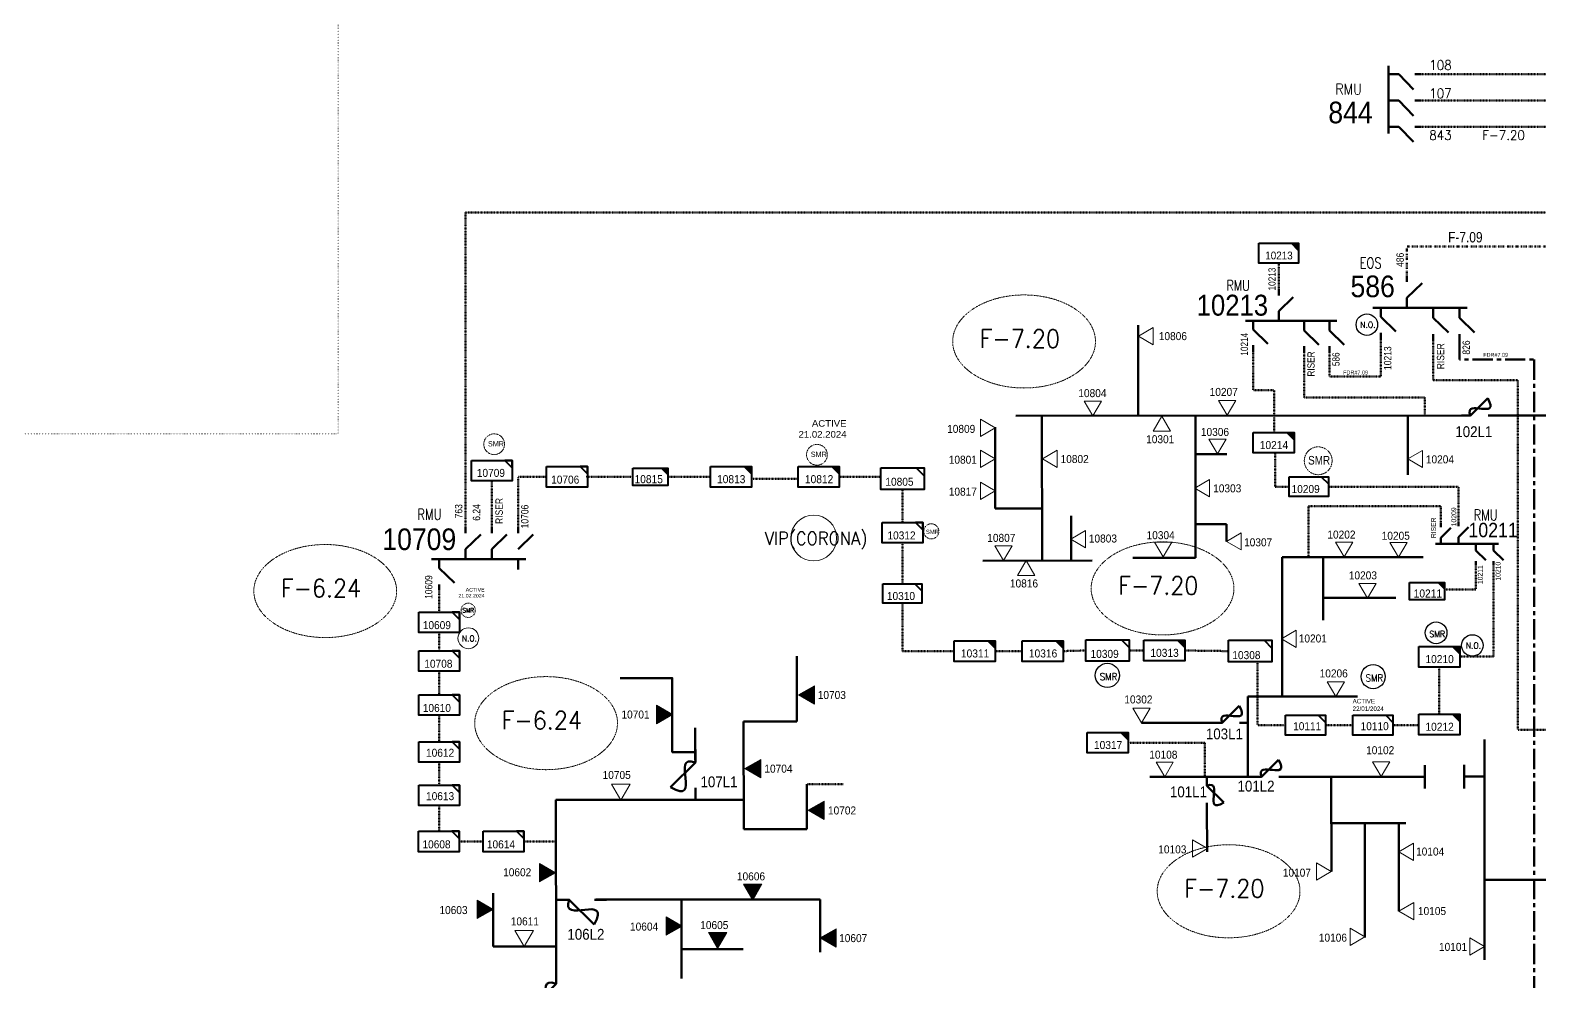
# Model space of a CAD drawing. Header units: metres. Extents: x 65984 to 144644, y -19036 to 23726.
# Drawn here: x 121924 to 122623, y 20542 to 20981 of the extents above; entities that cross this region are included whole.
import ezdxf
from ezdxf.enums import TextEntityAlignment as Align

# ---------------------------------------------------------------- set-up
doc = ezdxf.new("R2010")
doc.units = ezdxf.units.M
doc.header["$MEASUREMENT"] = 0
for name, pattern in [('( Center )', [2, 1.25, -0.25, 0.25, -0.25]), ('DGN Style 1', [0.6, 0, -0.6]), ('DGN Style 3', [0.013877, 0, -0.013877]), ('DGN Style 4', [1.6, 0.8, -0.4, 0, -0.4]), ('DGN Style 6', [1.9, 0.7, -0.4, 0, -0.4, 0, -0.4])]:
    doc.linetypes.add(name, pattern=pattern)
doc.layers.get('0').update_dxf_attribs({"color": 95, "lineweight": 40})
for name, color, linetype, lineweight in [('d_eos', 111, 'Continuous', 40), ('d_eos no', 121, 'Continuous', 40), ('d_fco', 5, 'Continuous', 40), ('d_fco text', 95, 'Continuous', 40), ('d_grid line', 7, 'DGN Style 1', 0), ('d_oh branch', 94, 'Continuous', 40), ('d_switch', 95, 'Continuous', 40), ('d_tf', 1, 'Continuous', 40), ('d_tf no', 6, 'Continuous', 40), ('d_ug cable', 95, 'Continuous', 40), ('d_unit sub', 7, 'Continuous', 40), ('FDR  1  16', 234, 'Continuous', 40), ('fedr no', 95, 'Continuous', 40), ('Level 37', 7, 'Continuous', 0), ('SW N O', 114, 'Continuous', 30)]:
    doc.layers.add(name, color=color, linetype=linetype, lineweight=lineweight)
doc.styles.add('NASKHF', font='naskhf.shx', dxfattribs={"height": 8})
doc.styles.get("Standard").update_dxf_attribs({"font": 'txt.shx'})
doc.styles.add('Style-Arial', font='arial.ttf')
doc.styles.add('Style-ENGINEERING', font='ENGINEERING.shx')
doc.styles.add('Style-msdefault', font='msdefault.shx')
doc.styles.add('Style-simplex', font='simplex.shx')
doc.styles.add('Style-STANDARD', font='STANDARD.shx')

# ---------------------------------------------------------------- blocks, each defined once
blk = doc.blocks.new('TF_8')
at = {"color": 0, "linetype": 'ByBlock', "lineweight": -2}
blk.add_line((6.3, 4.95), (9.9, 1.35), dxfattribs=at)
blk.add_3dface([(-10.1, 4.95), (9.9, 4.95), (9.9, -5.05), (-10.1, -5.05)], dxfattribs=at)
blk = doc.blocks.new('FUSE01_1')
at = {"color": 0, "linetype": 'ByBlock', "lineweight": -2, "ltscale": 500}
blk.add_line((0, -8575), (0, -11275), dxfattribs=at)
at = {"color": 0, "linetype": 'ByBlock', "lineweight": -2, "ltscale": 500, "flags": 128}
blk.add_lwpolyline([(0, 25), (0, -2875), (-5600, -8475)], dxfattribs=at)
at = {"color": 0, "linetype": 'ByBlock', "lineweight": -2, "ltscale": 500}
blk.add_open_spline([(-5600, -8475), (1700, -12675), (-5800, -675), (0, -2875)], degree=3, dxfattribs=at)
blk = doc.blocks.new('TRANS_2_3')
at = {"color": 0, "linetype": 'ByBlock', "lineweight": -2, "ltscale": 500, "flags": 128}
blk.add_lwpolyline([(8668600, 4991700), (8668600, -5008300), (9500, -8300)], close=True, dxfattribs=at)
at = {"color": 0, "linetype": 'ByBlock', "lineweight": -2, "ltscale": 500}
blk.add_solid([(8668600, 4991700), (8668600, -5008300), (9500, -8300)], dxfattribs=at)
blk = doc.blocks.new('exist.us-1000kva')
at = {"color": 0, "linetype": 'ByBlock', "lineweight": -2, "flags": 128}
blk.add_lwpolyline([(40, 12.9), (32.8, 20), (40, 20)], close=True, dxfattribs=at)
at = {"color": 0, "linetype": 'ByBlock', "lineweight": -2, "extrusion": (0, 0, -1)}
blk.add_solid([(-40, 12.9), (-32.8, 20), (-40, 20)], dxfattribs=at)
at = {"color": 0, "linetype": 'ByBlock', "lineweight": -2, "xscale": 2, "yscale": 2}
blk.add_blockref('TF_8', (20.2, 10.1), dxfattribs=at)
blk = doc.blocks.new('*U847')
at = {"layer": 'd_eos', "color": 7, "linetype": 'Continuous', "lineweight": 211, "ltscale": 0.638341}
for p, q in [((2.81, 10.59), (-3.99, 17.6)), ((-4.63, 10.59), (-7.46, 10.59)), ((7.46, 10.59), (2.81, 10.59)), ((7.46, 13.65), (7.46, -17.57)), ((2.81, -1.55), (-3.99, 5.45)), ((-4.63, -1.55), (-7.46, -1.55)), ((2.81, -13.69), (-3.99, -6.69)), ((7.46, -1.55), (2.81, -1.55)), ((-4.64, -13.69), (-7.46, -13.69)), ((7.46, -13.7), (2.81, -13.7))]:
    blk.add_line(p, q, dxfattribs=at)
blk = doc.blocks.new('*U967')
at = {"layer": 'SW N O', "color": 3, "ltscale": 0.426762}
blk.add_circle((0, 0), 16.8, dxfattribs=at)
at = {"layer": 'SW N O', "color": 3, "style": 'Style-STANDARD'}
blk.add_text('N.O.', height=9.6, dxfattribs=at).set_placement((1.7, -0.2), align=Align.MIDDLE_CENTER)
blk = doc.blocks.new('*U1396')
at = {"layer": 'd_fco', "color": 57, "linetype": 'Continuous', "lineweight": 100, "true_color": 0x808c22}
blk.add_line((-4.6, 4.21), (-10.13, 4.21), dxfattribs=at)
at = {"layer": 'd_fco', "color": 57, "linetype": 'Continuous', "lineweight": 100, "true_color": 0x808c22, "flags": 128}
blk.add_lwpolyline([(13.02, 4.21), (7.07, 4.21), (-4.4, -7.26)], dxfattribs=at)
at = {"layer": 'd_fco', "color": 57, "linetype": 'Continuous', "lineweight": 100, "true_color": 0x808c22}
blk.add_open_spline([(-4.4, -7.26), (-13, 7.69), (11.58, -7.67), (7.07, 4.21)], degree=3, dxfattribs=at)
blk = doc.blocks.new('*U1397')
at = {"layer": 'SW N O', "color": 57, "ltscale": 0.426762, "true_color": 0x808c22}
blk.add_circle((0, 0), 16.8, dxfattribs=at)
at = {"layer": 'SW N O', "color": 57, "true_color": 0x808c22, "style": 'Style-STANDARD'}
blk.add_text('N.O.', height=9.6, dxfattribs=at).set_placement((1.7, -0.2), align=Align.MIDDLE_CENTER)
blk = doc.blocks.new('FUSE01')
at = {"color": 0, "linetype": 'ByBlock', "lineweight": -2}
blk.add_line((0, -17.15), (0, -22.55), dxfattribs=at)
at = {"color": 0, "linetype": 'ByBlock', "lineweight": -2, "flags": 128}
blk.add_lwpolyline([(0, 0.05), (0, -5.75), (-11.2, -16.95)], dxfattribs=at)
at = {"color": 0, "linetype": 'ByBlock', "lineweight": -2}
blk.add_open_spline([(-11.2, -16.95), (3.4, -25.35), (-11.6, -1.35), (0, -5.75)], degree=3, dxfattribs=at)
blk = doc.blocks.new('*U1442')
at = {"layer": 'SW N O', "color": 3, "lineweight": 13, "ltscale": 0.426762}
blk.add_circle((0, 0), 16.8, dxfattribs=at)
at = {"layer": 'SW N O', "color": 3, "lineweight": 13, "style": 'Style-STANDARD'}
blk.add_text('VIP(CORONA)', height=9.6, dxfattribs=at).set_placement((1.7, -0.2), align=Align.MIDDLE_CENTER)
blk = doc.blocks.new('*U1151')
at = {"layer": 'SW N O', "color": 3, "lineweight": 13, "ltscale": 0.426762}
blk.add_circle((0, 0), 16.8, dxfattribs=at)
at = {"layer": 'SW N O', "color": 3, "lineweight": 13, "style": 'Style-STANDARD'}
blk.add_text('N.O.', height=9.6, dxfattribs=at).set_placement((1.7, -0.2), align=Align.MIDDLE_CENTER)
blk = doc.blocks.new('*U1945')
at = {"layer": 'd_unit sub', "color": 215, "linetype": 'Continuous', "lineweight": 40, "flags": 128}
blk.add_lwpolyline([(12.19, 1.7), (12.19, 6.09), (7.8, 6.09)], close=True, dxfattribs=at)
at = {"layer": 'd_unit sub', "color": 215, "linetype": 'Continuous', "lineweight": 40, "xscale": 1.219199999999998, "yscale": 1.219199999999998, "zscale": 0.3793376164264414, "rotation": 359.9999999999999}
blk.add_blockref('TF_8', (0.12, 0.06), dxfattribs=at)
blk = doc.blocks.new('TRA1_437')
at = {"layer": 'd_tf', "color": 57, "linetype": 'Continuous', "lineweight": 0, "ltscale": 0.000374116, "true_color": 0x7d8a21, "extrusion": (0, 0, -1), "flags": 128}
blk.add_lwpolyline([(-10, -17), (0, 0), (10, -17)], close=True, dxfattribs=at)
blk = doc.blocks.new('TRA1_436')
at = {"layer": 'd_tf', "color": 57, "linetype": 'Continuous', "lineweight": 0, "ltscale": 0.000374116, "true_color": 0x7d8a21, "xscale": 1.000046564039523, "yscale": 1.000046564039523, "zscale": 1.000046564039523, "rotation": 180}
blk.add_blockref('TRA1_437', (0, 0), dxfattribs=at)
blk = doc.blocks.new('*U2270')
at = {"layer": 'd_unit sub', "color": 2, "linetype": 'Continuous', "lineweight": 40, "flags": 128}
blk.add_lwpolyline([(12.19, 1.7), (12.19, 6.09), (7.8, 6.09)], close=True, dxfattribs=at)
at = {"layer": 'd_unit sub', "color": 2, "linetype": 'Continuous', "lineweight": 40, "xscale": 1.219199999999998, "yscale": 1.219199999999998, "zscale": 0.3793376164264414, "rotation": 359.9999999999999}
blk.add_blockref('TF_8', (0.12, 0.06), dxfattribs=at)
blk = doc.blocks.new('*U2296')
at = {"layer": 'd_tf no', "color": 2, "linetype": 'Continuous', "lineweight": 40, "flags": 128}
blk.add_lwpolyline([(12.19, 1.7), (12.19, 6.09), (7.8, 6.09)], close=True, dxfattribs=at)
at = {"layer": 'd_tf no', "color": 2, "linetype": 'Continuous', "lineweight": 40, "xscale": 1.219199999999998, "yscale": 1.219199999999998, "zscale": 0.3793376164264414, "rotation": 359.9999999999999}
blk.add_blockref('TF_8', (0.12, 0.06), dxfattribs=at)
blk = doc.blocks.new('TRA1_1368')
at = {"layer": 'd_tf', "color": 57, "linetype": 'Continuous', "lineweight": 0, "ltscale": 0.000374116, "true_color": 0x808c22, "flags": 128}
blk.add_lwpolyline([(10, -17), (0, 0), (-10, -17)], close=True, dxfattribs=at)
blk = doc.blocks.new('TRA1_1367')
at = {"layer": 'd_tf', "color": 57, "linetype": 'Continuous', "lineweight": 0, "ltscale": 0.000374116, "true_color": 0x808c22, "xscale": 1.000046564039523, "yscale": 1.000046564039523, "zscale": 1.000046564039523, "rotation": 180}
blk.add_blockref('TRA1_1368', (0, 0), dxfattribs=at)
blk = doc.blocks.new('*U3851')
at = {"layer": 'SW N O', "color": 2}
blk.add_circle((0, 0), 16.8, dxfattribs=at)
at = {"layer": 'SW N O', "color": 240, "insert": (1.7, -1.8), "char_height": 9.6, "attachment_point": 5, "line_spacing_factor": 0.6, "style": 'Style-STANDARD'}
blk.add_mtext('SMR\\P', dxfattribs=at)

msp = doc.modelspace()

# ---------------------------------------------------------------- linework, layer by layer
at = {"layer": 'd_eos', "color": 7, "linetype": 'Continuous', "lineweight": 211, "ltscale": 0.638341}
for p, q in [((122561.12, 20865.28), (122561.12, 20868.11)), ((122561.12, 20857.84), (122568.12, 20864.64)), ((122561.12, 20853.19), (122561.12, 20857.84)), ((122589, 20853.19), (122545.33, 20853.19)), ((122548.97, 20853.71), (122548.97, 20849.06)), ((122548.98, 20849.06), (122555.98, 20842.26)), ((122573.26, 20853.19), (122573.26, 20848.54)), ((122573.26, 20848.54), (122580.27, 20841.75)), ((122585.41, 20853.19), (122585.41, 20848.54)), ((122585.41, 20848.54), (122592.41, 20841.75)), ((122548.98, 20841.61), (122548.98, 20838.79)), ((122573.26, 20841.1), (122573.26, 20838.27)), ((122585.41, 20841.1), (122585.41, 20838.28))]:
    msp.add_line(p, q, dxfattribs=at)
at = {"layer": 'd_eos', "color": 57, "linetype": 'Continuous', "lineweight": 211, "ltscale": 0.456631, "true_color": 0x808c22}
for p, q in [((122501.78, 20858.84), (122501.78, 20861.57)), ((122501.78, 20851.64), (122508.55, 20858.21)), ((122528.73, 20847.15), (122486.51, 20847.15)), ((122490.04, 20847.65), (122490.04, 20843.15)), ((122501.78, 20847.15), (122501.78, 20851.64)), ((122513.52, 20847.15), (122513.52, 20842.66)), ((122525.26, 20847.15), (122525.26, 20842.66)), ((122490.04, 20843.15), (122496.81, 20836.58)), ((122513.52, 20842.66), (122520.29, 20836.09)), ((122525.26, 20842.66), (122532.03, 20836.09)), ((122490.04, 20835.96), (122490.04, 20833.23)), ((122513.52, 20835.46), (122513.52, 20832.73)), ((122525.26, 20835.46), (122525.26, 20832.73))]:
    msp.add_line(p, q, dxfattribs=at)
at = {"layer": 'd_eos', "color": 215, "linetype": 'Continuous', "lineweight": 211, "ltscale": 0.638341}
for p, q in [((122125.72, 20749.09), (122125.72, 20751.91)), ((122137.87, 20749.08), (122137.87, 20751.91)), ((122150.01, 20749.09), (122150.01, 20751.91)), ((122125.72, 20741.64), (122132.73, 20748.44)), ((122137.87, 20741.64), (122144.87, 20748.44)), ((122150.01, 20741.65), (122157.01, 20748.44)), ((122153.6, 20737), (122109.93, 20736.99)), ((122113.58, 20737.51), (122113.58, 20732.86)), ((122125.72, 20736.99), (122125.72, 20741.64)), ((122137.87, 20736.99), (122137.87, 20741.64)), ((122150.01, 20737), (122150.01, 20732.35)), ((122113.58, 20732.86), (122120.58, 20726.06)), ((122113.58, 20725.42), (122113.58, 20722.59))]:
    msp.add_line(p, q, dxfattribs=at)
at = {"layer": 'd_eos', "color": 57, "linetype": 'Continuous', "lineweight": 211, "ltscale": 0.496414, "true_color": 0x808c22}
for p, q in [((122576.81, 20751.91), (122576.81, 20753.79)), ((122576.81, 20746.95), (122581.47, 20751.48)), ((122584.9, 20752.25), (122584.9, 20754.14)), ((122584.9, 20747.29), (122589.57, 20751.82)), ((122603.48, 20744.19), (122574.37, 20744.19)), ((122576.81, 20743.85), (122576.81, 20746.95)), ((122584.9, 20744.19), (122584.9, 20747.29)), ((122593, 20744.19), (122593, 20741.09)), ((122601.09, 20744.19), (122601.09, 20741.09)), ((122593, 20741.09), (122597.66, 20736.56)), ((122593, 20736.13), (122593, 20734.25)), ((122601.09, 20741.09), (122605.76, 20736.57)), ((122601.09, 20736.13), (122601.09, 20734.25))]:
    msp.add_line(p, q, dxfattribs=at)
at = {"layer": 'd_grid line', "color": 7, "linetype": 'DGN Style 1', "lineweight": 0, "flags": 128}
msp.add_lwpolyline([(122066.78, 21740.77), (121621.13, 21740.77), (121621.13, 20794.93), (122066.78, 20794.93)], close=True, dxfattribs=at)
at = {"layer": 'd_oh branch', "color": 57, "linetype": 'Continuous', "lineweight": 100, "true_color": 0x808c22}
for p, q in [((122436.74, 20803.35), (122436.77, 20845.22)), ((122586.29, 20803.38), (122380.17, 20803.35)), ((122392.29, 20803.35), (122392.33, 20736.37)), ((122463.28, 20737.74), (122463.24, 20803.35)), ((122561.52, 20803.35), (122561.53, 20776.01)), ((122632.55, 20803.38), (122602.49, 20803.38)), ((122370.68, 20760.51), (122370.68, 20798.03)), ((122463.25, 20785.51), (122477.81, 20785.51)), ((122392.22, 20760.51), (122370.69, 20760.5)), ((122405.75, 20757.01), (122405.77, 20736.39)), ((122463.27, 20753.17), (122477.64, 20753.18)), ((122477.64, 20753.19), (122477.63, 20745.3)), ((122415.58, 20736.38), (122364.95, 20736.36)), ((122434.3, 20737.74), (122463.34, 20737.74)), ((122503.38, 20737.99), (122568.67, 20738.01)), ((122503.4, 20673.62), (122503.4, 20737.99)), ((122522.39, 20738.01), (122522.39, 20708.81)), ((122522.4, 20719.19), (122555.96, 20719.22)), ((122487.5, 20636.48), (122487.46, 20673.59)), ((122487.49, 20673.59), (122503.52, 20673.62)), ((122503.52, 20673.62), (122538.31, 20673.64)), ((122471.65, 20661.43), (122438.29, 20661.43)), ((122569.31, 20631.14), (122569.31, 20641.94)), ((122492.31, 20636.5), (122442.21, 20636.5)), ((122569.31, 20636.5), (122503, 20636.5)), ((122526.13, 20636.54), (122526.15, 20592.69)), ((122468.62, 20622.48), (122468.64, 20601.77)), ((122526.14, 20615), (122560.54, 20615)), ((122541.58, 20615), (122541.58, 20562.3)), ((122557.35, 20615.03), (122557.35, 20574.32))]:
    msp.add_line(p, q, dxfattribs=at)
at = {"layer": 'd_oh branch', "color": 215, "linetype": 'Continuous', "lineweight": 100}
for p, q in [((122278.91, 20662.07), (122278.94, 20692.22)), ((122231.99, 20647.91), (122231.99, 20659.05)), ((122254.35, 20662.06), (122278.91, 20662.07)), ((122254.35, 20662.06), (122254.39, 20612.22)), ((122283.61, 20612.25), (122283.59, 20633.14)), ((122167.5, 20625.85), (122254.38, 20625.9)), ((122167.58, 20546.82), (122167.5, 20625.85)), ((122254.41, 20612.22), (122283.6, 20612.25)), ((122138.5, 20582.67), (122138.51, 20558.04)), ((122186.05, 20579.73), (122289.73, 20579.73)), ((122225.66, 20543.23), (122225.66, 20579.84)), ((122289.73, 20579.73), (122289.74, 20555.42)), ((122138.52, 20558.04), (122167.6, 20558.04)), ((122225.66, 20556.81), (122254.18, 20556.81))]:
    msp.add_line(p, q, dxfattribs=at)
at = {"layer": 'd_oh branch', "color": 57, "linetype": 'Continuous', "lineweight": 100, "true_color": 0x7d8a21}
for p, q in [((122597.02, 20551.96), (122597.02, 20653.75)), ((122587.54, 20631.15), (122587.54, 20641.95)), ((122596.99, 20636.56), (122587.54, 20636.55)), ((122632.44, 20588.83), (122597, 20588.83))]:
    msp.add_line(p, q, dxfattribs=at)
at = {"layer": 'd_oh branch', "color": 215, "linetype": 'Continuous', "lineweight": 100, "flags": 128}
msp.add_lwpolyline([(122231.99, 20644.17), (122231.99, 20647.91), (122221.31, 20647.9), (122221.29, 20682.14), (122197.22, 20682.12)], dxfattribs=at)
at = {"layer": 'd_tf', "color": 215, "linetype": 'Continuous', "lineweight": 0, "ltscale": 0.000374116, "flags": 128}
for points in [[(122193.25, 20633.09), (122201.79, 20633.09), (122197.52, 20625.7)], [(122148.57, 20565.44), (122157.11, 20565.44), (122152.84, 20558.04)]]:
    msp.add_lwpolyline(points, close=True, dxfattribs=at)
at = {"layer": 'd_ug cable', "color": 5, "linetype": 'DGN Style 3', "lineweight": 106}
msp.add_line((122567.55, 20961.14), (122632.55, 20961.14), dxfattribs=at)
at = {"layer": 'd_ug cable', "color": 57, "linetype": 'DGN Style 3', "lineweight": 106, "true_color": 0x7d8a21}
msp.add_line((122567.55, 20949), (122631.53, 20949), dxfattribs=at)
at = {"layer": 'd_ug cable', "color": 57, "linetype": 'DGN Style 3', "lineweight": 100, "true_color": 0x808c22}
msp.add_line((122501.78, 20861.48), (122501.78, 20873.86), dxfattribs=at)
at = {"layer": 'd_ug cable', "color": 215, "linetype": 'DGN Style 3', "lineweight": 106}
for p, q in [((122137.87, 20751.91), (122137.87, 20773.3)), ((122182.05, 20775.11), (122203.08, 20775.11)), ((122113.58, 20712.6), (122113.58, 20722.59)), ((122113.58, 20703.19), (122113.58, 20694.76)), ((122370.73, 20694.58), (122382.82, 20694.58)), ((122402.17, 20694.58), (122412.66, 20694.85)), ((122432.66, 20694.85), (122439.38, 20694.85)), ((122458.35, 20694.85), (122478.66, 20694.58)), ((122113.58, 20685.35), (122113.58, 20674.31)), ((122113.58, 20652.69), (122113.58, 20664.9)), ((122536.15, 20660.33), (122523.4, 20660.33)), ((122113.58, 20632.63), (122113.58, 20643.28)), ((122113.58, 20611.29), (122113.58, 20623.22)), ((122133.8, 20606.58), (122122.83, 20606.58)), ((122167.51, 20606.6), (122152.62, 20606.58))]:
    msp.add_line(p, q, dxfattribs=at)
at = {"layer": 'd_ug cable', "color": 215, "linetype": 'DGN Style 3', "lineweight": 100}
for p, q in [((122219.24, 20775.11), (122238.97, 20775.11)), ((122298.6, 20775.11), (122317.77, 20775.11)), ((122327.77, 20725.7), (122327.77, 20744.65)), ((122576.07, 20687.21), (122576.07, 20665.43)), ((122554.61, 20660.33), (122566.58, 20660.33))]:
    msp.add_line(p, q, dxfattribs=at)
at = {"layer": 'd_ug cable', "color": 57, "linetype": 'DGN Style 3', "lineweight": 106, "true_color": 0x7d8a21, "flags": 128}
msp.add_lwpolyline([(122567.55, 20936.85), (122626.04, 20936.85), (122626.04, 20884.12), (123227.81, 20884.12), (123227.81, 20861.61)], dxfattribs=at)
at = {"layer": 'd_ug cable', "color": 215, "linetype": 'DGN Style 3', "lineweight": 106, "flags": 128}
for points in [[(123427.66, 20897.28), (122125.72, 20897.28), (122125.72, 20751.91)], [(122150.01, 20751.91), (122150.01, 20775.11), (122163.23, 20775.11)], [(122257.94, 20774.23), (122279.62, 20774.23)], [(122491.95, 20689.58), (122491.95, 20660.33), (122504.94, 20660.33)], [(122300.36, 20633.14), (122300.36, 20633.14), (122283.59, 20633.14)]]:
    msp.add_lwpolyline(points, dxfattribs=at)
at = {"layer": 'd_ug cable', "color": 30, "linetype": 'DGN Style 6', "lineweight": 140, "flags": 128}
msp.add_lwpolyline([(123252.93, 20850.13), (123252.93, 20881.56), (122561.12, 20881.56), (122561.12, 20868.11)], dxfattribs=at)
at = {"layer": 'd_ug cable', "color": 57, "linetype": 'DGN Style 3', "lineweight": 100, "true_color": 0x808c22, "flags": 128}
for points in [[(122490.04, 20833.23), (122490.04, 20815.1), (122499.72, 20815.1), (122499.72, 20795.62)], [(122525.26, 20832.73), (122525.26, 20821.53), (122548.98, 20821.53), (122548.98, 20838.79)], [(122513.52, 20832.73), (122513.52, 20811.73), (122569.35, 20811.73), (122569.35, 20803.38)], [(122506.68, 20770.54), (122500.09, 20770.54), (122500.09, 20786.14)], [(122584.9, 20754.05), (122584.9, 20770.54), (122524.76, 20770.54)], [(122515.64, 20737.99), (122515.64, 20761.61), (122576.81, 20761.61), (122576.81, 20753.79)], [(122593, 20734.25), (122593, 20723.1), (122578.23, 20723.1)], [(122601.09, 20734.39), (122601.09, 20692.02), (122585.55, 20692.02)]]:
    msp.add_lwpolyline(points, dxfattribs=at)
at = {"layer": 'd_ug cable', "color": 30, "linetype": 'DGN Style 3', "lineweight": 106, "flags": 128}
for points in [[(122573.26, 20838.27), (122573.26, 20819.85), (122612.41, 20819.85), (122612.41, 20658.14)], [(122649.16, 20650.07), (122649.16, 20658.14), (122612.41, 20658.14)]]:
    msp.add_lwpolyline(points, dxfattribs=at)
at = {"layer": 'd_ug cable', "color": 215, "linetype": 'DGN Style 3', "lineweight": 100, "flags": 128}
for points in [[(122327.77, 20754.06), (122327.77, 20769.23)], [(122327.77, 20716.71), (122327.77, 20716.71), (122327.77, 20694.58), (122351.75, 20694.58)]]:
    msp.add_lwpolyline(points, dxfattribs=at)
at = {"layer": 'd_ug cable', "color": 57, "linetype": 'DGN Style 3', "lineweight": 106, "true_color": 0x808c22, "flags": 128}
msp.add_lwpolyline([(122467.66, 20636.5), (122467.66, 20652.26), (122432.25, 20652.26)], dxfattribs=at)
at = {"layer": 'd_ug cable', "color": 2, "linetype": 'DGN Style 3', "lineweight": 13}
for centre, radius in [((122138.97, 20790.18), 4.8), ((122288.25, 20785.3), 4.8), ((122520.07, 20782.53), 6.44)]:
    msp.add_circle(centre, radius, dxfattribs=at)
at = {"layer": 'd_ug cable', "color": 1, "linetype": 'DGN Style 3', "lineweight": 13}
msp.add_circle((122341.12, 20749.92), 3.49, dxfattribs=at)
at = {"layer": 'd_ug cable', "color": 2, "linetype": 'DGN Style 4', "lineweight": 13}
msp.add_circle((122126.95, 20713.42), 3.3, dxfattribs=at)
at = {"layer": 'd_ug cable', "color": 215, "linetype": 'DGN Style 3', "lineweight": 106}
msp.add_point((122182.05, 20775.11), dxfattribs=at)
at = {"layer": 'FDR  1  16', "color": 30, "linetype": '( Center )', "lineweight": 106, "ltscale": 7.500037, "flags": 128}
for points in [[(122585.41, 20838.28), (122585.41, 20829.35), (122619.92, 20829.35)], [(122619.92, 20829.35), (122619.92, 20187.59), (122674.47, 20187.59)]]:
    msp.add_lwpolyline(points, dxfattribs=at)
at = {"layer": 'fedr no', "color": 82, "linetype": 'DGN Style 3', "lineweight": 13, "true_color": 0x1dc70e}
for centre in [(122384.04, 20837.66), (122060.84, 20722.33), (122448.07, 20723.55), (122162.98, 20661.28), (122478.62, 20583.58)]:
    msp.add_ellipse(centre, major_axis=(33.02, 0), ratio=0.651175, dxfattribs=at)

# ---------------------------------------------------------------- block references
at = {"color": 215, "linetype": 'Continuous', "lineweight": 106, "ltscale": 0.426762, "xscale": 0.00204845887995154, "yscale": 0.00204845887995154, "zscale": 0.00204845887995154}
for p, rotation in [((122232.01, 20649), 359.9999999999999), ((122167.78, 20579.66), 89.99999999999993), ((122167.58, 20546.77), 359.9999999999999)]:
    msp.add_blockref('FUSE01_1', p, dxfattribs=dict(at, rotation=rotation))
at = {"layer": 'd_eos', "color": 7, "linetype": 'Continuous', "lineweight": 211, "ltscale": 0.638341, "rotation": 180}
msp.add_blockref('*U847', (122560.09, 20947.45), dxfattribs=at)
at = {"layer": 'd_fco', "color": 57, "linetype": 'Continuous', "lineweight": 100, "true_color": 0x808c22, "xscale": 0.7}
for name, p, yscale, zscale, rotation in [('*U1396', (122595.4, 20806.33), 0.7, 0.7, 180.0000000006), ('FUSE01', (122471.69, 20661.43), -0.7, 0.2499179648993302, 270), ('FUSE01', (122489.88, 20636.5), -0.7, 0.2499179648993302, 270), ('FUSE01', (122468.61, 20636.4), -0.7, 0.2499179648993302, 180)]:
    msp.add_blockref(name, p, dxfattribs=dict(at, yscale=yscale, zscale=zscale, rotation=rotation))
at = {"layer": 'd_tf', "color": 57, "linetype": 'Continuous', "lineweight": 0, "ltscale": 0.000374116, "true_color": 0x808c22, "extrusion": (0, 0, -1), "xscale": 0.4, "yscale": 0.4, "zscale": 0.4}
for p, rotation in [((-122436.98, 20840.09), 90.0000000000001), ((-122415.86, 20803.35), 359.9999999999999), ((-122370.65, 20797.69), 270), ((-122370.65, 20783.44), 270), ((-122370.65, 20768.7), 270), ((-122374.53, 20736.38), 359.9999999999999), ((-122448.43, 20738.07), 359.9999999999999), ((-122468.8, 20603.4), 270), ((-122557.38, 20601.78), 89.99999999999997), ((-122557.42, 20574.44), 89.99999999999999)]:
    msp.add_blockref('TRA1_1367', p, dxfattribs=dict(at, rotation=rotation))
at = {"layer": 'd_tf', "color": 57, "linetype": 'Continuous', "lineweight": 0, "ltscale": 0.000374116, "true_color": 0x808c22, "xscale": 0.4, "yscale": 0.4, "zscale": 0.4}
for p, rotation in [((122478.01, 20803.61), 359.9999999999999), ((122447.8, 20803.08), 180), ((122473.47, 20785.68), 359.9999999999999), ((122392.51, 20783.43), 270), ((122561.55, 20783.35), 269.9999999999999), ((122463.02, 20769.83), 270), ((122405.62, 20746.32), 270), ((122477.61, 20745.3), 270), ((122532.1, 20738.09), 359.9999999999999), ((122557.2, 20738.02), 359.9999999999999), ((122385.01, 20736.37), 180), ((122542.8, 20718.97), 359.9999999999999), ((122503.06, 20700.18), 270), ((122528.22, 20673.63), 359.9999999999999), ((122438.28, 20661.43), 359.9999999999999), ((122449.06, 20636.49), 359.9999999999999), ((122549.22, 20636.65), 359.9999999999999), ((122526.13, 20592.68), 89.99999999999997), ((122541.63, 20562.58), 89.99999999999997)]:
    msp.add_blockref('TRA1_1367', p, dxfattribs=dict(at, rotation=rotation))
at = {"layer": 'd_tf', "color": 215, "linetype": 'Continuous', "lineweight": 0, "ltscale": 0.000374116, "xscale": 8.535245333131417e-07, "yscale": 8.535245333131417e-07, "zscale": 8.535245333131417e-07}
for p in [(122279.65, 20674.34), (122254.89, 20640.28), (122284.13, 20621.04), (122289.68, 20562.04)]:
    msp.add_blockref('TRANS_2_3', p, dxfattribs=at)
for p, rotation in [((122221.43, 20665.24), 180.0000000000004), ((122167.33, 20592.14), 180.0000000000004), ((122258.55, 20579.52), 90.00000000000034), ((122138.47, 20575.2), 180.0000000000004), ((122225.86, 20567.49), 180.0000000000004), ((122242.31, 20557.08), 90.00000000000034)]:
    msp.add_blockref('TRANS_2_3', p, dxfattribs=dict(at, rotation=rotation))
at = {"layer": 'd_tf', "color": 57, "linetype": 'Continuous', "lineweight": 0, "ltscale": 0.000374116, "true_color": 0x7d8a21, "xscale": 0.4, "yscale": 0.4, "zscale": 0.4, "rotation": 89.99999999999997}
msp.add_blockref('TRA1_436', (122596.99, 20558.03), dxfattribs=at)
at = {"layer": 'd_tf no', "color": 2, "linetype": 'Continuous', "lineweight": 40}
for name, p, xscale, yscale, zscale in [('*U2296', (122137.87, 20778), 0.7718019031651445, 0.7718019031651445, 0.7718019031651445), ('TF_8', (122545.47, 20660.37), 0.9228357744506878, 0.9228357744506878, 0.2499179648993302)]:
    msp.add_blockref(name, p, dxfattribs=dict(at, xscale=xscale, yscale=yscale, zscale=zscale))
at = {"layer": 'd_unit sub', "color": 57, "linetype": 'Continuous', "lineweight": 40, "true_color": 0x808c22}
for name, p, xscale, yscale, zscale in [('exist.us-1000kva', (122492.61, 20873.86), 0.4585355982554731, 0.4585355982554731, 0.0907391078086794), ('exist.us-1000kva', (122489.97, 20786.14), 0.47433167287538, 0.47433167287538, 0.4267622666565712), ('TF_8', (122515.81, 20770.58), 0.9040797779393722, 0.9040797779393722, 0.2499179648993302), ('exist.us-1000kva', (122562.24, 20718.25), 0.4040970610342551, 0.4040970610342551, 0.4267622666565712), ('exist.us-1000kva', (122413.28, 20647.52), 0.47433167287538, 0.47433167287538, 0.4267622666565712)]:
    msp.add_blockref(name, p, dxfattribs=dict(at, xscale=xscale, yscale=yscale, zscale=zscale))
at = {"layer": 'd_unit sub', "color": 215, "linetype": 'Continuous', "lineweight": 40}
for name, p, xscale, yscale, zscale in [('*U1945', (122172.65, 20775.11), 0.7718019031651445, 0.7718019031651445, 0.7718019031651445), ('exist.us-1000kva', (122203.08, 20771.06), 0.4040970610342551, 0.4040970610342551, 0.4267622666565712), ('exist.us-1000kva', (122238.97, 20770.36), 0.47433167287538, 0.47433167287538, 0.4267622666565712), ('TF_8', (122327.87, 20774.28), 0.999671859597321, 0.999671859597321, 0.2499179648993302), ('*U1945', (122327.77, 20749.36), 0.7718019031651445, 0.7718019031651445, 0.7718019031651445), ('TF_8', (122327.86, 20721.25), 0.8989206581183139, 0.8989206581183139, 0.2927734943000571), ('*U1945', (122113.58, 20690.06), 0.7718019031651445, 0.7718019031651445, 0.7718019031651445), ('exist.us-1000kva', (122351.75, 20689.83), 0.47433167287538, 0.47433167287538, 0.4267622666565712), ('exist.us-1000kva', (122383.19, 20689.83), 0.47433167287538, 0.47433167287538, 0.4267622666565712), ('exist.us-1000kva', (122439.38, 20690.11), 0.47433167287538, 0.47433167287538, 0.4267622666565712), ('TF_8', (122488.75, 20694.63), 0.999671859597321, 0.999671859597321, 0.2499179648993302), ('*U1945', (122113.58, 20669.6), 0.7718019031651445, 0.7718019031651445, 0.7718019031651445), ('TF_8', (122514.26, 20660.37), 0.9228357744506878, 0.9228357744506878, 0.2499179648993302), ('exist.us-1000kva', (122566.58, 20655.94), 0.47433167287538, 0.47433167287538, 0.4267622666565712), ('*U1945', (122113.58, 20647.99), 0.7718019031651445, 0.7718019031651445, 0.7718019031651445), ('*U1945', (122113.58, 20627.92), 0.7718019031651445, 0.7718019031651445, 0.7718019031651445), ('*U1945', (122113.42, 20606.59), 0.7718019031651445, 0.7718019031651445, 0.7718019031651445), ('*U1945', (122143.22, 20606.59), 0.7718019031651445, 0.7718019031651445, 0.7718019031651445)]:
    msp.add_blockref(name, p, dxfattribs=dict(at, xscale=xscale, yscale=yscale, zscale=zscale))
at = {"layer": 'd_unit sub', "color": 2, "linetype": 'Continuous', "lineweight": 40}
for name, p, xscale, yscale, zscale in [('exist.us-1000kva', (122279.62, 20770.36), 0.47433167287538, 0.47433167287538, 0.4267622666565712), ('*U2270', (122113.58, 20707.9), 0.7718019031651445, 0.7718019031651445, 0.7718019031651445), ('TF_8', (122422.76, 20694.9), 0.999671859597321, 0.999671859597321, 0.2499179648993302), ('exist.us-1000kva', (122566.58, 20687.21), 0.47433167287538, 0.47433167287538, 0.4267622666565712)]:
    msp.add_blockref(name, p, dxfattribs=dict(at, xscale=xscale, yscale=yscale, zscale=zscale))
at = {"layer": 'SW N O', "color": 3, "xscale": 0.2950694635422144, "yscale": 0.2950694635422144, "zscale": 0.2950694635422144}
msp.add_blockref('*U967', (122542.56, 20845.45), dxfattribs=at)
at = {"layer": 'SW N O', "color": 3, "lineweight": 13}
for name, p, xscale, yscale, zscale in [('*U1442', (122286.76, 20746.8), 0.6296759197687049, 0.6296759197687049, 0.6296759197687049), ('*U1151', (122127.05, 20700.51), 0.2867731251001515, 0.2867731251001515, 0.2867731251001515)]:
    msp.add_blockref(name, p, dxfattribs=dict(at, xscale=xscale, yscale=yscale, zscale=zscale))
at = {"layer": 'SW N O', "color": 240, "rotation": 359.9999999999999}
for p, xscale, yscale, zscale in [((122574.59, 20703.03), 0.2990514031596392, 0.2990514031596392, 0.2990514031596392), ((122422.55, 20683.37), 0.3322793368440436, 0.3322793368440436, 0.3322793368440436), ((122545.48, 20682.77), 0.3322793368440436, 0.3322793368440436, 0.3322793368440436)]:
    msp.add_blockref('*U3851', p, dxfattribs=dict(at, xscale=xscale, yscale=yscale, zscale=zscale))
at = {"layer": 'SW N O', "color": 57, "true_color": 0x808c22, "xscale": 0.2950694635422144, "yscale": 0.2950694635422144, "zscale": 0.2950694635422144}
msp.add_blockref('*U1397', (122591.35, 20697.19), dxfattribs=at)

# ---------------------------------------------------------------- texts
at = {"color": 4, "attachment_point": 9}
for insert, char_height in [((122301.93, 20793.18), 3.033), ((122134.54, 20719.33), 1.6528)]:
    msp.add_mtext('\\FENGINEERING;\\H1x;\\W1.09375;ACTIVE\\P21.02.2024', dxfattribs=dict(at, insert=insert, char_height=char_height))
at = {"layer": 'd_eos no', "color": 7, "linetype": 'Continuous', "lineweight": 140, "style": 'Style-Arial', "width": 0.88}
for s, p in [('844', (122524.74, 20948.48)), ('586', (122535, 20868.12)), ('10709', (122087.25, 20751.25))]:
    msp.add_text(s, height=10, dxfattribs=at).set_placement(p, align=Align.TOP_LEFT)
at = {"layer": 'd_eos no', "color": 57, "linetype": 'Continuous', "lineweight": 140, "true_color": 0x808c22, "style": 'Style-Arial', "width": 0.88}
for s, height, p in [('10213', 9.667, (122463.85, 20859.26)), ('10211', 6.665, (122589.56, 20753.86))]:
    msp.add_text(s, height=height, dxfattribs=at).set_placement(p, align=Align.TOP_LEFT)
at = {"layer": 'd_fco text', "color": 57, "linetype": 'Continuous', "lineweight": 70, "true_color": 0x808c22, "style": 'Style-msdefault', "width": 0.92}
for s, p in [('102L1', (122583.48, 20798.48)), ('103L1', (122468.13, 20658.8)), ('101L1', (122451.51, 20632.01)), ('101L2', (122482.76, 20634.69))]:
    msp.add_text(s, height=5, dxfattribs=at).set_placement(p, align=Align.TOP_LEFT)
at = {"layer": 'd_fco text', "color": 215, "linetype": 'Continuous', "lineweight": 70, "style": 'Style-msdefault', "width": 0.92}
for s, p in [('107L1', (122234.4, 20636.65)), ('106L2', (122172.85, 20566.21))]:
    msp.add_text(s, height=5, dxfattribs=at).set_placement(p, align=Align.TOP_LEFT)
at = {"layer": 'd_switch', "color": 191, "linetype": 'Continuous', "lineweight": 30, "style": 'Style-msdefault', "width": 0.857143}
msp.add_text('F-7.09', height=4.814, dxfattribs=at).set_placement((122580.13, 20888.25), align=Align.TOP_LEFT)
at = {"layer": 'd_switch', "color": 191, "linetype": 'Continuous', "lineweight": 30, "style": 'Style-ENGINEERING', "width": 0.857143}
msp.add_text('486', height=3.43, rotation=90, dxfattribs=at).set_placement((122556.23, 20878.67), align=Align.TOP_RIGHT)
at = {"layer": 'd_switch', "color": 57, "linetype": 'Continuous', "lineweight": 30, "true_color": 0x808c22, "style": 'Style-ENGINEERING', "width": 0.857143}
for s, height, rotation, p in [('10213', 3.316, 90, (122497.05, 20871.78)), ('10214', 3.316, 90, (122484.25, 20841.66)), ('RISER', 2.286, 90.00752, (122572.26, 20756.34)), ('10211', 2.286, 90.00752, (122593.83, 20734.24))]:
    msp.add_text(s, height=height, rotation=rotation, dxfattribs=at).set_placement(p, align=Align.TOP_RIGHT)
for s, height, p in [('10213', 3.43, (122550.46, 20824.48)), ('RISER', 3.316, (122515.07, 20821.44)), ('586', 3.316, (122526.61, 20826.27)), ('10209', 2.286, (122581.62, 20752.26)), ('10210', 2.286, (122602.1, 20727.15))]:
    msp.add_text(s, height=height, rotation=90, dxfattribs=at).set_placement(p, align=Align.TOP_LEFT)
at = {"layer": 'd_switch', "color": 30, "linetype": 'Continuous', "lineweight": 30, "style": 'Style-ENGINEERING', "width": 0.857143}
for s, p in [('RISER', (122574.94, 20824.83)), ('826', (122586.81, 20831.59))]:
    msp.add_text(s, height=3.43, rotation=90, dxfattribs=at).set_placement(p, align=Align.TOP_LEFT)
at = {"layer": 'd_switch', "color": 2, "linetype": 'Continuous', "lineweight": 30, "style": 'Style-msdefault', "width": 0.857143}
msp.add_text('FDR#7.09', height=1.833, dxfattribs=at).set_placement((122596.4, 20832.4), align=Align.TOP_LEFT)
at = {"layer": 'd_switch', "color": 57, "linetype": 'Continuous', "lineweight": 30, "true_color": 0x808c22, "style": 'Style-msdefault', "width": 0.857143}
msp.add_text('FDR#7.09', height=1.833, dxfattribs=at).set_placement((122531.63, 20824.22), align=Align.TOP_LEFT)
at = {"layer": 'd_switch', "color": 1, "linetype": 'Continuous', "lineweight": 30, "ltscale": 0.9, "style": 'Style-ENGINEERING', "width": 0.857143}
msp.add_text('SMR', height=3.992, rotation=0.00263, dxfattribs=at).set_placement((122515.4, 20784.76), align=Align.TOP_LEFT)
at = {"layer": 'd_switch', "color": 215, "linetype": 'Continuous', "lineweight": 30, "style": 'Style-ENGINEERING', "width": 0.857143}
for s, p in [('RISER', (122139.54, 20765.36)), ('763', (122120.83, 20762.47)), ('6.24', (122129.07, 20762.47)), ('10706', (122151.41, 20762.22))]:
    msp.add_text(s, height=3.43, rotation=90, dxfattribs=at).set_placement(p, align=Align.TOP_RIGHT)
msp.add_text('10609', height=3.43, rotation=90, dxfattribs=at).set_placement((122106.96, 20718.68), align=Align.TOP_LEFT)
at = {"layer": 'd_tf no', "color": 57, "linetype": 'Continuous', "lineweight": 40, "true_color": 0x808c22, "style": 'Style-msdefault'}
for s, height, width, p in [('10213', 3.6, 0.947368, (122495.58, 20879.2)), ('10806', 3.7, 0.945946, (122446.35, 20841.98)), ('10804', 3.7, 0.945946, (122409.13, 20815.63)), ('10207', 3.7, 0.945946, (122469.87, 20816.2)), ('10809', 3.7, 0.945946, (122348.45, 20799.12)), ('10301', 3.7, 0.945946, (122440.5, 20794.34)), ('10306', 3.7, 0.945946, (122465.81, 20797.7)), ('10214', 3.724, 0.947368, (122493.04, 20791.66)), ('10801', 3.7, 0.945946, (122349.21, 20784.87)), ('10802', 3.7, 0.945946, (122400.92, 20785.17)), ('10204', 3.7, 0.945946, (122569.85, 20785.03)), ('10303', 3.7, 0.945946, (122471.48, 20771.63)), ('10209', 3.7, 0.945946, (122507.75, 20771.32)), ('10817', 3.7, 0.945946, (122349.21, 20770.12)), ('10304', 3.7, 0.945946, (122440.69, 20749.99)), ('10202', 3.7, 0.945946, (122524.31, 20750.27)), ('10205', 3.7, 0.945946, (122549.43, 20749.73)), ('10807', 3.7, 0.945946, (122367.01, 20748.76)), ('10803', 3.7, 0.945946, (122413.99, 20748.45)), ('10307', 3.7, 0.945946, (122485.78, 20746.7)), ('10203', 3.7, 0.945946, (122534.22, 20731.42)), ('10211', 3.724, 0.947368, (122564.22, 20723.07)), ('10201', 3.7, 0.945946, (122511.07, 20702.26)), ('10206', 3.7, 0.945946, (122520.73, 20686.12)), ('10302', 3.7, 0.945946, (122430.4, 20674.09)), ('10317', 3.724, 0.947368, (122416.35, 20653.05)), ('10108', 3.7, 0.945946, (122441.95, 20648.56)), ('10102', 3.7, 0.945946, (122542.22, 20650.62)), ('10103', 3.7, 0.945946, (122446.1, 20604.8)), ('10104', 3.7, 0.945946, (122565.33, 20603.8)), ('10107', 3.7, 0.945946, (122503.7, 20594.05)), ('10106', 3.7, 0.945946, (122520.35, 20564))]:
    msp.add_text(s, height=height, dxfattribs=dict(at, width=width)).set_placement(p, align=Align.TOP_LEFT)
at = {"layer": 'd_tf no', "color": 1, "linetype": 'Continuous', "lineweight": 40, "style": 'Style-msdefault', "width": 0.945946}
for p in [(122136.09, 20791.6), (122285.37, 20786.72)]:
    msp.add_text('SMR', height=2.428, dxfattribs=at).set_placement(p, align=Align.TOP_LEFT)
at = {"layer": 'd_tf no', "color": 2, "linetype": 'Continuous', "lineweight": 40, "style": 'Style-msdefault', "width": 0.945946}
msp.add_text('10709', height=3.7, dxfattribs=at).set_placement((122130.95, 20775.08))
at = {"layer": 'd_tf no', "color": 215, "linetype": 'Continuous', "lineweight": 40, "style": 'Style-msdefault'}
for s, height, width, p in [('10706', 3.7, 0.945946, (122165.32, 20775.67)), ('10815', 3.724, 0.947368, (122203.88, 20775.89)), ('10813', 3.724, 0.947368, (122242.04, 20775.89)), ('10805', 3.7, 0.945946, (122319.9, 20774.69)), ('10312', 3.7, 0.945946, (122320.85, 20749.89)), ('10310', 3.7, 0.945946, (122320.6, 20721.89)), ('10311', 3.724, 0.947368, (122354.83, 20695.36)), ('10316', 3.724, 0.947368, (122386.26, 20695.36)), ('10313', 3.724, 0.947368, (122442.45, 20695.63)), ('10308', 3.7, 0.945946, (122480.35, 20694.57)), ('10708', 3.7, 0.945946, (122106.66, 20690.59)), ('10703', 3.7, 0.945946, (122288.62, 20676.15)), ('10610', 3.7, 0.945946, (122105.96, 20670.14)), ('10701', 3.7, 0.945946, (122197.83, 20667.12)), ('10111', 3.7, 0.945946, (122508.46, 20661.73)), ('10212', 3.724, 0.947368, (122569.65, 20661.47)), ('10612', 3.7, 0.945946, (122107.46, 20649.45)), ('10705', 3.7, 0.945946, (122189.12, 20639.18)), ('10704', 3.7, 0.945946, (122263.93, 20642.1)), ('10613', 3.7, 0.945946, (122107.46, 20629.39)), ('10702', 3.7, 0.945946, (122293.34, 20622.79)), ('10608', 3.7, 0.945946, (122105.8, 20607.12)), ('10614', 3.7, 0.945946, (122135.6, 20607.12)), ('10602', 3.7, 0.945946, (122143.11, 20594.22)), ('10606', 3.7, 0.945946, (122251.24, 20592.33)), ('10603', 3.7, 0.945946, (122113.65, 20576.75)), ('10611', 3.7, 0.945946, (122146.66, 20571.53)), ('10604', 3.7, 0.945946, (122201.8, 20569.12)), ('10605', 3.7, 0.945946, (122234.26, 20569.82)), ('10607', 3.7, 0.945946, (122298.5, 20563.78))]:
    msp.add_text(s, height=height, dxfattribs=dict(at, width=width)).set_placement(p, align=Align.TOP_LEFT)
at = {"layer": 'd_tf no', "color": 121, "linetype": 'Continuous', "lineweight": 40, "style": 'Style-msdefault'}
for s, height, width, p in [('10812', 3.724, 0.947368, (122282.69, 20775.89)), ('10609', 3.7, 0.945946, (122105.96, 20708.43)), ('10110', 3.7, 0.945946, (122539.67, 20661.73))]:
    msp.add_text(s, height=height, dxfattribs=dict(at, width=width)).set_placement(p, align=Align.TOP_LEFT)
at = {"layer": 'd_tf no', "color": 57, "linetype": 'Continuous', "lineweight": 40, "true_color": 0x808c22, "style": 'Style-msdefault', "width": 0.945946}
msp.add_text('10816', height=3.7, dxfattribs=at).set_placement((122377.49, 20723.99))
at = {"layer": 'd_tf no', "color": 1, "linetype": 'Continuous', "lineweight": 13, "ltscale": 0.531441, "style": 'Style-simplex', "width": 0.909091}
msp.add_text('SMR', height=2.103, dxfattribs=at).set_placement((122126.95, 20713.42), align=Align.MIDDLE_CENTER)
at = {"layer": 'd_tf no', "color": 2, "linetype": 'Continuous', "lineweight": 40, "style": 'Style-msdefault'}
for s, height, width, p in [('10309', 3.7, 0.945946, (122414.79, 20695.15)), ('10210', 3.724, 0.947368, (122569.65, 20692.73))]:
    msp.add_text(s, height=height, dxfattribs=dict(at, width=width)).set_placement(p, align=Align.TOP_LEFT)
at = {"layer": 'd_tf no', "color": 57, "linetype": 'Continuous', "lineweight": 40, "true_color": 0x808c22, "style": 'Style-msdefault', "width": 0.945946}
msp.add_text('10105', height=3.7, dxfattribs=at).set_placement((122579.2, 20576.3), align=Align.TOP_RIGHT)
at = {"layer": 'd_tf no', "color": 57, "linetype": 'Continuous', "lineweight": 40, "true_color": 0x7d8a21, "style": 'Style-msdefault', "width": 0.945946}
msp.add_text('10101', height=3.7, dxfattribs=at).set_placement((122575.92, 20559.74), align=Align.TOP_LEFT)
at = {"layer": 'd_tf no', "color": 2, "lineweight": 13, "insert": (122338.64, 20750.65), "char_height": 1.9107, "attachment_point": 1, "style": 'NASKHF'}
msp.add_mtext('\\Fmsdefault;\\H1x;\\W0.925;SMR\\P', dxfattribs=at)
at = {"layer": 'd_tf no', "color": 121, "linetype": 'Continuous', "lineweight": 40, "insert": (122535.98, 20672.49), "char_height": 2.0948, "attachment_point": 1, "style": 'NASKHF'}
msp.add_mtext('\\Fmsdefault;\\H1x;\\W0.945946;ACTIVE\\P22/01/2024', dxfattribs=at)
at = {"layer": 'fedr no', "color": 6, "linetype": 'Continuous', "lineweight": 40, "attachment_point": 5, "style": 'Style-STANDARD'}
for s, insert, char_height in [('108', (122576.61, 20965.4), 4.426), ('107', (122576.61, 20952.33), 4.426), ('843', (122576.61, 20932.98), 4.426), ('F-7.20', (122605.78, 20932.98), 4.426), ('F-7.20', (122382.1, 20838.96), 8.326), ('F-7.20', (122446.13, 20724.85), 8.326), ('F-6.24', (122058.9, 20723.63), 8.326), ('F-6.24', (122161.04, 20662.59), 8.326), ('F-7.20', (122476.68, 20584.88), 8.326)]:
    msp.add_mtext(s, dxfattribs=dict(at, insert=insert, char_height=char_height))
at = {"layer": 'Level 37', "color": 7, "linetype": 'Continuous', "lineweight": 53, "width": 0.854701}
for s, style, p in [('RMU', 'Style-simplex', (122534.15, 20954.28)), ('EOS', 'Style-STANDARD', (122544.31, 20873.95)), ('RMU', 'Style-STANDARD', (122109.06, 20757.76))]:
    msp.add_text(s, height=4.993, dxfattribs=dict(at, style=style)).set_placement(p, align=Align.MIDDLE_CENTER)
at = {"layer": 'Level 37', "color": 57, "linetype": 'Continuous', "lineweight": 53, "true_color": 0x808c22, "style": 'Style-STANDARD', "width": 0.854701}
for height, p in [(4.827, (122483.05, 20863.56)), (4.993, (122597.51, 20757.49))]:
    msp.add_text('RMU', height=height, dxfattribs=at).set_placement(p, align=Align.MIDDLE_CENTER)

doc.saveas('drawing.dxf')
